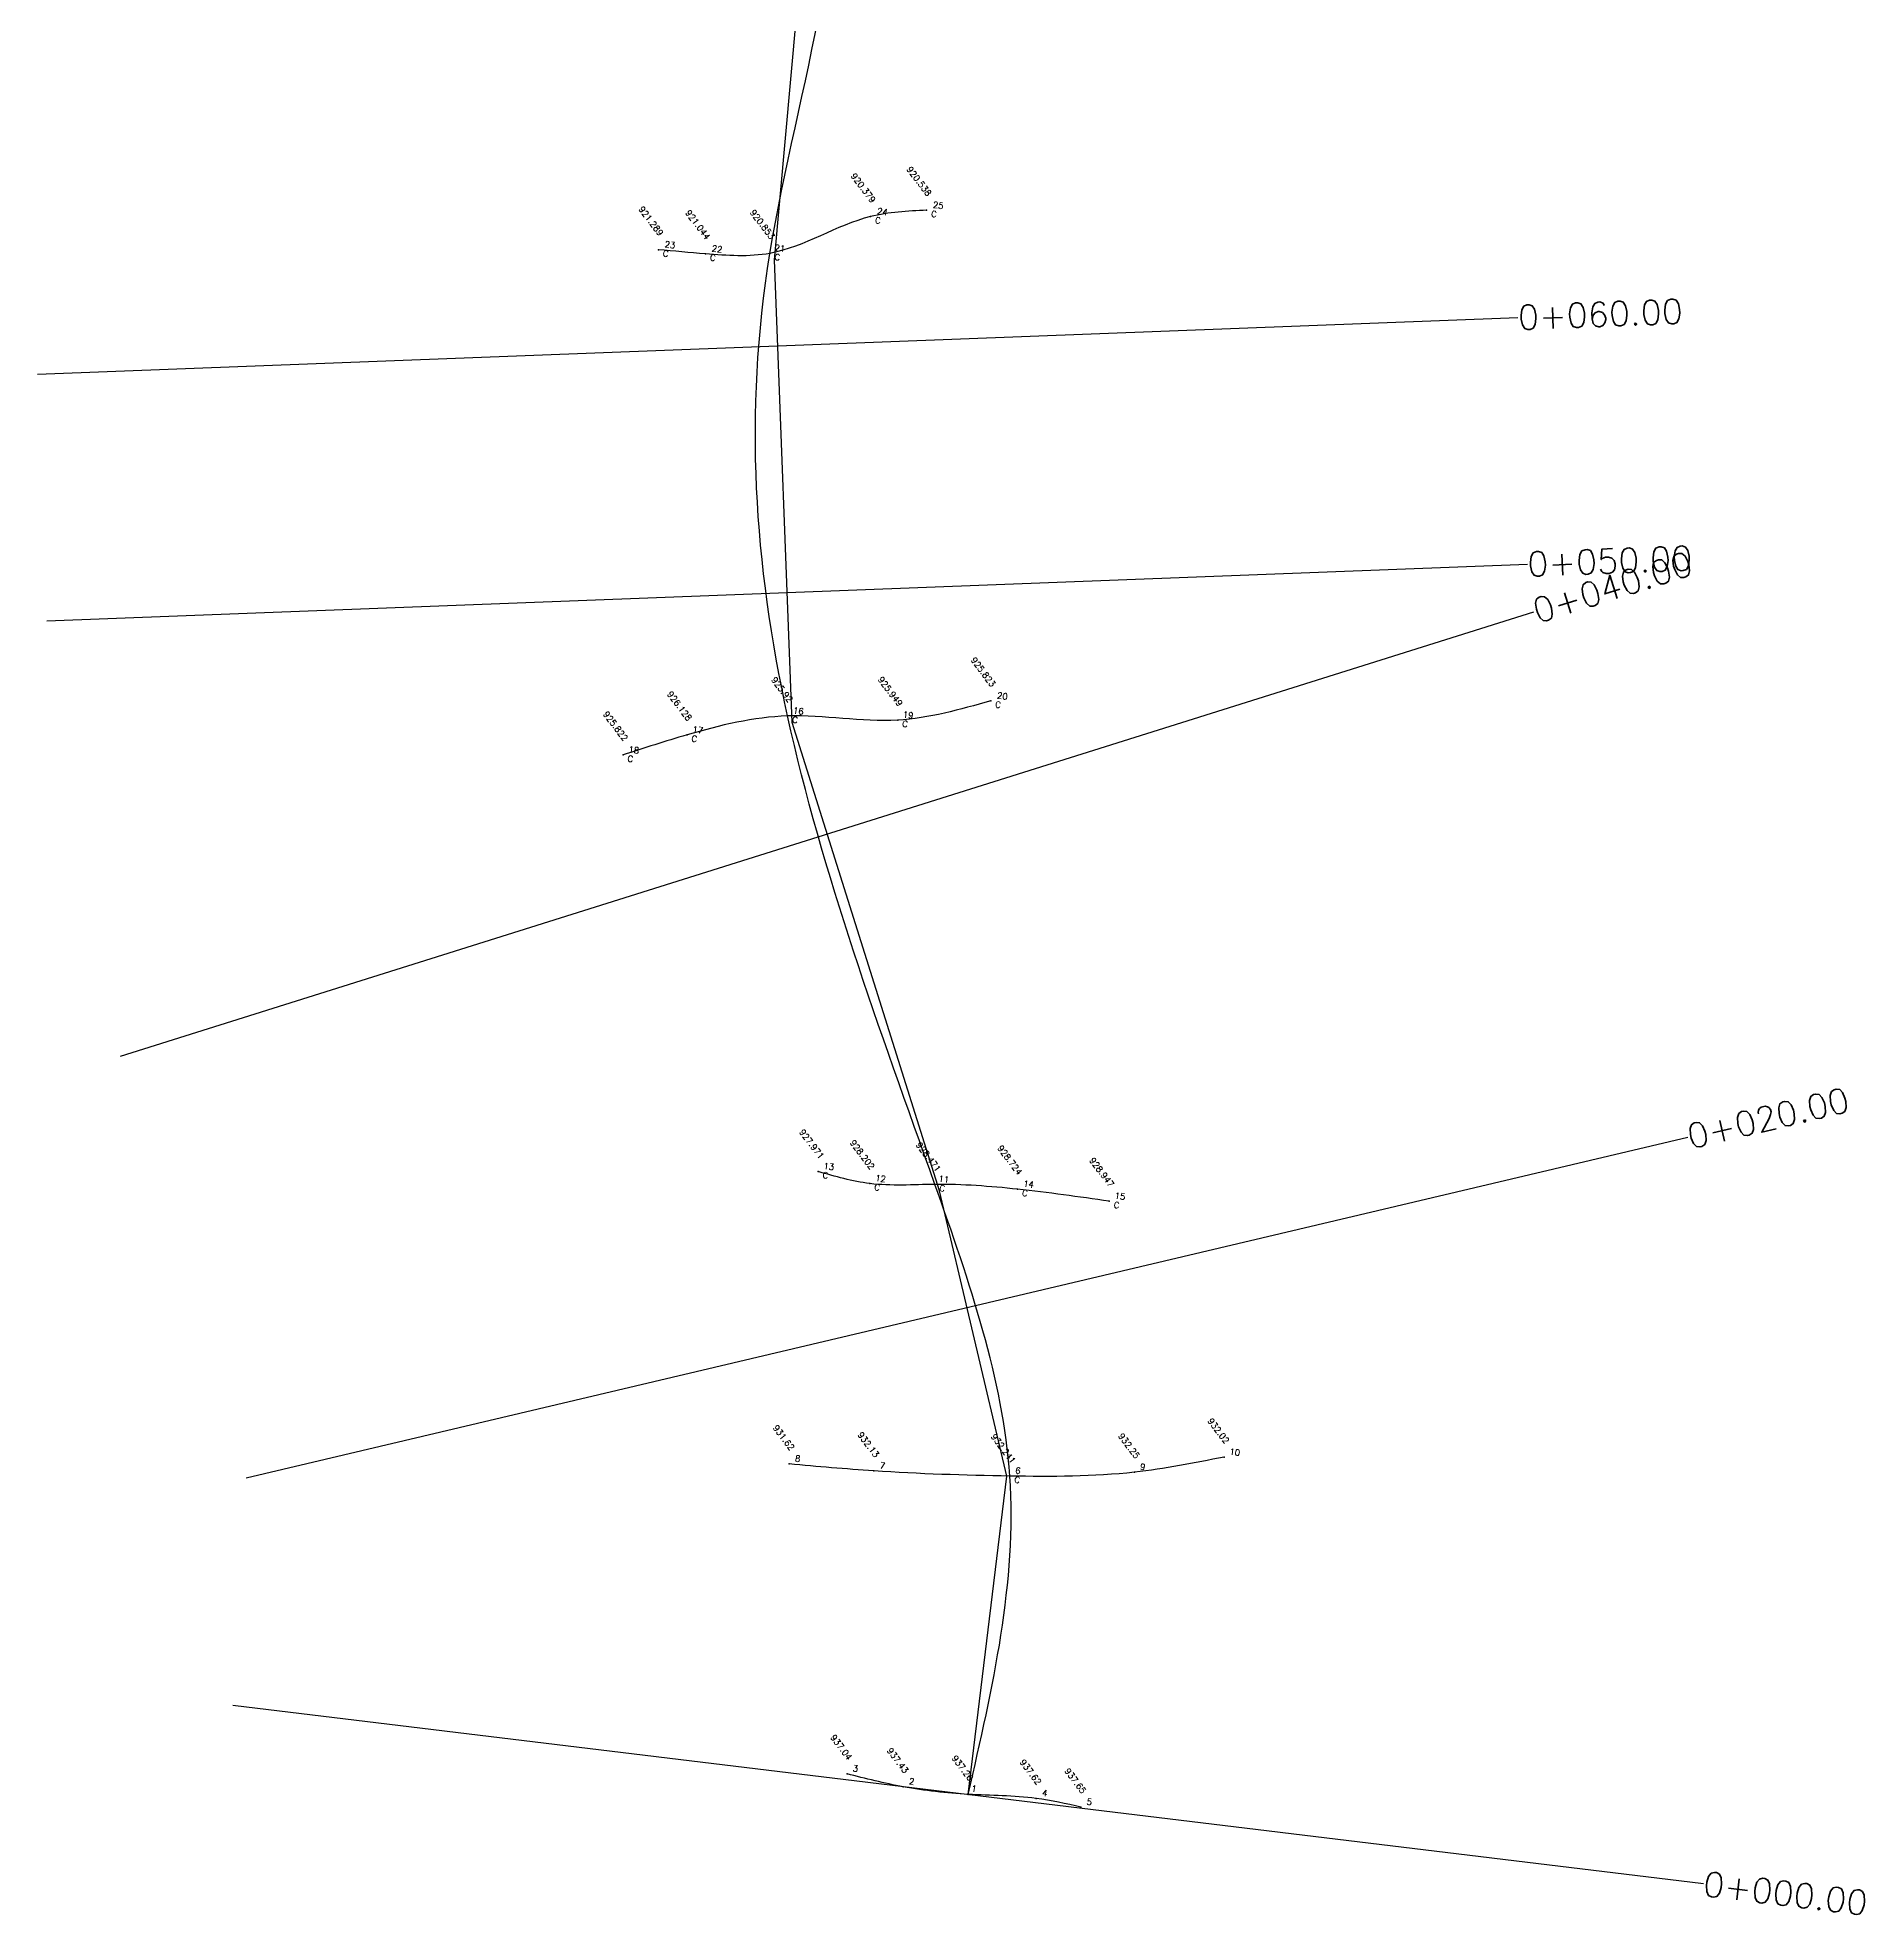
# Model space of a CAD drawing. Header units: millimetres. Extents: x 1849 to 4221, y 1726 to 2718.
# Drawn here: x 1863.2 to 1937.1, y 1725.9 to 1801.9 of the extents above; entities that cross this region are included whole.
import ezdxf
from ezdxf.enums import TextEntityAlignment as Align

# ---------------------------------------------------------------- set-up
doc = ezdxf.new("R2010")
doc.units = ezdxf.units.MM
for name, color, linetype in [('Chainage', 7, 'Continuous'), ('Points', 7, 'Continuous'), ('Points-ELV', 6, 'Continuous'), ('Points-NUM', 4, 'Continuous'), ('Points-TXT', 3, 'Continuous')]:
    doc.layers.add(name, color=color, linetype=linetype)
doc.styles.add('romans', font='romans.shx')

# ---------------------------------------------------------------- blocks, each defined once
blk = doc.blocks.new('POINTS')
at = {"layer": 'Points'}
blk.add_line((0, 0), (0, 0), dxfattribs=at)
blk.add_point((0, 0), dxfattribs=at)
at = {"layer": 'Points-ELV', "style": 'romans'}
blk.add_attdef('ELEV', text='', height=1, rotation=45, dxfattribs=at).set_placement((0, 0), align=Align.BOTTOM_LEFT)
at = {"layer": 'Points-NUM', "style": 'romans'}
blk.add_attdef('PTNUM', text='', height=1, dxfattribs=at).set_placement((0, 0), align=Align.BOTTOM_RIGHT)
at = {"layer": 'Points-TXT', "style": 'romans'}
blk.add_attdef('DESC', text='', height=1, dxfattribs=at).set_placement((0, 0), align=Align.BOTTOM_RIGHT)

msp = doc.modelspace()

# ---------------------------------------------------------------- linework, layer by layer
msp.add_lwpolyline([(1900.846, 1730.73), (1902.408, 1743.622), (1899.678, 1755.174), (1893.715, 1774.143), (1892.998, 1792.879), (1894.779, 1812.59), (1876.057, 1832.087), (1882.094, 1855.604), (1889.594, 1869.777), (1899.746, 1895.335), (1908.835, 1907.056)])
for points in [[(1900.846, 1730.73, 937.26), (1902.532, 1743.62, 932.241), (1899.497, 1755.43, 928.471), (1893.534, 1774.4, 925.92), (1892.817, 1793.135, 920.853), (1894.779, 1812.59, 916.427), (1879.392, 1826.871, 916.127)], [(1899.162, 1794.883, 920.538), (1896.893, 1794.625, 920.379), (1892.817, 1793.135, 920.853), (1890.207, 1793.114, 921.044), (1888.298, 1793.282, 921.289)], [(1901.76, 1775.011, 925.823), (1897.99, 1774.234, 925.949), (1893.534, 1774.4, 925.92), (1889.459, 1773.634, 926.128), (1886.867, 1772.822, 925.822)], [(1906.561, 1754.75, 928.947), (1902.844, 1755.236, 928.724), (1899.497, 1755.43, 928.471), (1896.862, 1755.464, 928.202), (1894.768, 1755.953, 927.971)], [(1911.208, 1744.387, 932.02), (1907.585, 1743.776, 932.25), (1902.532, 1743.62, 932.241), (1897.029, 1743.827, 932.13), (1893.601, 1744.109, 931.62)], [(1905.412, 1730.212, 937.65), (1903.601, 1730.566, 937.62), (1900.846, 1730.73, 937.26), (1898.219, 1731.036, 937.43), (1895.938, 1731.56, 937.04)]]:
    msp.add_spline(points, degree=3)
at = {"layer": 'Chainage'}
for p, q in [((1863.153, 1788.245), (1923.11, 1790.538)), ((1863.536, 1778.252), (1923.492, 1780.545)), ((1866.517, 1760.624), (1923.756, 1778.617)), ((1871.599, 1743.547), (1929.99, 1757.349)), ((1871.064, 1734.34), (1930.628, 1727.12)), ((1871.064, 1734.34), (1930.628, 1727.12))]:
    msp.add_line(p, q, dxfattribs=at)

# ---------------------------------------------------------------- block references
at = {"layer": 'Points', "linetype": 'Continuous'}
ref = msp.add_blockref('POINTS', (1896.893, 1794.625, 920.379), dxfattribs=dict(at, xscale=-1, rotation=352.1430680032618))
ref.add_attrib('PTNUM', '24', dxfattribs={"layer": 'Points-NUM', "height": 0.25, "rotation": 352.14307, "style": 'romans'}).set_placement((1897.562, 1794.596, 920.379), align=Align.BOTTOM_RIGHT)
ref.add_attrib('DESC', 'C', dxfattribs={"layer": 'Points-TXT', "height": 0.25, "rotation": 352.14307, "style": 'romans'}).set_placement((1897.275, 1794.257, 920.379), align=Align.BOTTOM_RIGHT)
ref.add_attrib('ELEV', '920.379', dxfattribs={"layer": 'Points-ELV', "height": 0.25, "rotation": 307.14307, "style": 'romans'}).set_placement((1896.017, 1796.221, 920.379), align=Align.BOTTOM_LEFT)
ref = msp.add_blockref('POINTS', (1899.162, 1794.883, 920.538), dxfattribs=dict(at, xscale=-1, rotation=352.1430680032618))
ref.add_attrib('PTNUM', '25', dxfattribs={"layer": 'Points-NUM', "height": 0.25, "rotation": 352.14307, "style": 'romans'}).set_placement((1899.819, 1794.856, 920.538), align=Align.BOTTOM_RIGHT)
ref.add_attrib('DESC', 'C', dxfattribs={"layer": 'Points-TXT', "height": 0.25, "rotation": 352.14307, "style": 'romans'}).set_placement((1899.544, 1794.515, 920.538), align=Align.BOTTOM_RIGHT)
ref.add_attrib('ELEV', '920.538', dxfattribs={"layer": 'Points-ELV', "height": 0.25, "rotation": 307.14307, "style": 'romans'}).set_placement((1898.278, 1796.489, 920.538), align=Align.BOTTOM_LEFT)
ref = msp.add_blockref('POINTS', (1888.298, 1793.282, 921.289), dxfattribs=dict(at, xscale=-1, rotation=352.1430680032618))
ref.add_attrib('PTNUM', '23', dxfattribs={"layer": 'Points-NUM', "height": 0.25, "rotation": 352.14307, "style": 'romans'}).set_placement((1888.955, 1793.254, 921.289), align=Align.BOTTOM_RIGHT)
ref.add_attrib('DESC', 'C', dxfattribs={"layer": 'Points-TXT', "height": 0.25, "rotation": 352.14307, "style": 'romans'}).set_placement((1888.68, 1792.913, 921.289), align=Align.BOTTOM_RIGHT)
ref.add_attrib('ELEV', '921.289', dxfattribs={"layer": 'Points-ELV', "height": 0.25, "rotation": 307.14307, "style": 'romans'}).set_placement((1887.422, 1794.877, 921.289), align=Align.BOTTOM_LEFT)
ref = msp.add_blockref('POINTS', (1890.207, 1793.114, 921.044), dxfattribs=dict(at, xscale=-1, rotation=352.1430680032618))
ref.add_attrib('PTNUM', '22', dxfattribs={"layer": 'Points-NUM', "height": 0.25, "rotation": 352.14307, "style": 'romans'}).set_placement((1890.864, 1793.086, 921.044), align=Align.BOTTOM_RIGHT)
ref.add_attrib('DESC', 'C', dxfattribs={"layer": 'Points-TXT', "height": 0.25, "rotation": 352.14307, "style": 'romans'}).set_placement((1890.589, 1792.746, 921.044), align=Align.BOTTOM_RIGHT)
ref.add_attrib('ELEV', '921.044', dxfattribs={"layer": 'Points-ELV', "height": 0.25, "rotation": 307.14307, "style": 'romans'}).set_placement((1889.316, 1794.729, 921.044), align=Align.BOTTOM_LEFT)
ref = msp.add_blockref('POINTS', (1892.817, 1793.135, 920.853), dxfattribs=dict(at, xscale=-1, rotation=352.1430680032618))
ref.add_attrib('PTNUM', '21', dxfattribs={"layer": 'Points-NUM', "height": 0.25, "rotation": 352.14307, "style": 'romans'}).set_placement((1893.404, 1793.118, 920.853), align=Align.BOTTOM_RIGHT)
ref.add_attrib('DESC', 'C', dxfattribs={"layer": 'Points-TXT', "height": 0.25, "rotation": 352.14307, "style": 'romans'}).set_placement((1893.199, 1792.767, 920.853), align=Align.BOTTOM_RIGHT)
ref.add_attrib('ELEV', '920.853', dxfattribs={"layer": 'Points-ELV', "height": 0.25, "rotation": 307.14307, "style": 'romans'}).set_placement((1891.934, 1794.74, 920.853), align=Align.BOTTOM_LEFT)
ref = msp.add_blockref('POINTS', (1901.76, 1775.011, 925.823), dxfattribs=dict(at, xscale=-1, rotation=352.1430680032618))
ref.add_attrib('PTNUM', '20', dxfattribs={"layer": 'Points-NUM', "height": 0.25, "rotation": 352.14307, "style": 'romans'}).set_placement((1902.418, 1774.983, 925.823), align=Align.BOTTOM_RIGHT)
ref.add_attrib('DESC', 'C', dxfattribs={"layer": 'Points-TXT', "height": 0.25, "rotation": 352.14307, "style": 'romans'}).set_placement((1902.142, 1774.643, 925.823), align=Align.BOTTOM_RIGHT)
ref.add_attrib('ELEV', '925.823', dxfattribs={"layer": 'Points-ELV', "height": 0.25, "rotation": 307.14307, "style": 'romans'}).set_placement((1900.877, 1776.616, 925.823), align=Align.BOTTOM_LEFT)
ref = msp.add_blockref('POINTS', (1893.534, 1774.4, 925.92), dxfattribs=dict(at, xscale=-1, rotation=352.1430680032618))
ref.add_attrib('PTNUM', '16', dxfattribs={"layer": 'Points-NUM', "height": 0.25, "rotation": 352.14307, "style": 'romans'}).set_placement((1894.155, 1774.377, 925.92), align=Align.BOTTOM_RIGHT)
ref.add_attrib('DESC', 'C', dxfattribs={"layer": 'Points-TXT', "height": 0.25, "rotation": 352.14307, "style": 'romans'}).set_placement((1893.916, 1774.031, 925.92), align=Align.BOTTOM_RIGHT)
ref.add_attrib('ELEV', '925.92', dxfattribs={"layer": 'Points-ELV', "height": 0.25, "rotation": 307.14307, "style": 'romans'}).set_placement((1892.794, 1775.815, 925.92), align=Align.BOTTOM_LEFT)
ref = msp.add_blockref('POINTS', (1897.99, 1774.234, 925.949), dxfattribs=dict(at, xscale=-1, rotation=352.1430680032618))
ref.add_attrib('PTNUM', '19', dxfattribs={"layer": 'Points-NUM', "height": 0.25, "rotation": 352.14307, "style": 'romans'}).set_placement((1898.6, 1774.213, 925.949), align=Align.BOTTOM_RIGHT)
ref.add_attrib('DESC', 'C', dxfattribs={"layer": 'Points-TXT', "height": 0.25, "rotation": 352.14307, "style": 'romans'}).set_placement((1898.372, 1773.866, 925.949), align=Align.BOTTOM_RIGHT)
ref.add_attrib('ELEV', '925.949', dxfattribs={"layer": 'Points-ELV', "height": 0.25, "rotation": 307.14307, "style": 'romans'}).set_placement((1897.114, 1775.829, 925.949), align=Align.BOTTOM_LEFT)
ref = msp.add_blockref('POINTS', (1889.459, 1773.634, 926.128), dxfattribs=dict(at, xscale=-1, rotation=352.1430680032618))
ref.add_attrib('PTNUM', '17', dxfattribs={"layer": 'Points-NUM', "height": 0.25, "rotation": 352.14307, "style": 'romans'}).set_placement((1890.081, 1773.612, 926.128), align=Align.BOTTOM_RIGHT)
ref.add_attrib('DESC', 'C', dxfattribs={"layer": 'Points-TXT', "height": 0.25, "rotation": 352.14307, "style": 'romans'}).set_placement((1889.841, 1773.266, 926.128), align=Align.BOTTOM_RIGHT)
ref.add_attrib('ELEV', '926.128', dxfattribs={"layer": 'Points-ELV', "height": 0.25, "rotation": 307.14307, "style": 'romans'}).set_placement((1888.576, 1775.239, 926.128), align=Align.BOTTOM_LEFT)
ref = msp.add_blockref('POINTS', (1886.867, 1772.822, 925.822), dxfattribs=dict(at, xscale=-1, rotation=352.1430680032618))
ref.add_attrib('PTNUM', '18', dxfattribs={"layer": 'Points-NUM', "height": 0.25, "rotation": 352.14307, "style": 'romans'}).set_placement((1887.489, 1772.799, 925.822), align=Align.BOTTOM_RIGHT)
ref.add_attrib('DESC', 'C', dxfattribs={"layer": 'Points-TXT', "height": 0.25, "rotation": 352.14307, "style": 'romans'}).set_placement((1887.249, 1772.454, 925.822), align=Align.BOTTOM_RIGHT)
ref.add_attrib('ELEV', '925.822', dxfattribs={"layer": 'Points-ELV', "height": 0.25, "rotation": 307.14307, "style": 'romans'}).set_placement((1885.984, 1774.427, 925.822), align=Align.BOTTOM_LEFT)
ref = msp.add_blockref('POINTS', (1894.768, 1755.953, 927.971), dxfattribs=dict(at, xscale=-1, rotation=352.1430680032618))
ref.add_attrib('PTNUM', '13', dxfattribs={"layer": 'Points-NUM', "height": 0.25, "rotation": 352.14307, "style": 'romans'}).set_placement((1895.389, 1755.93, 927.971), align=Align.BOTTOM_RIGHT)
ref.add_attrib('DESC', 'C', dxfattribs={"layer": 'Points-TXT', "height": 0.25, "rotation": 352.14307, "style": 'romans'}).set_placement((1895.149, 1755.585, 927.971), align=Align.BOTTOM_RIGHT)
ref.add_attrib('ELEV', '927.971', dxfattribs={"layer": 'Points-ELV', "height": 0.25, "rotation": 307.14307, "style": 'romans'}).set_placement((1893.928, 1757.501, 927.971), align=Align.BOTTOM_LEFT)
ref = msp.add_blockref('POINTS', (1896.862, 1755.464, 928.202), dxfattribs=dict(at, xscale=-1, rotation=352.1430680032618))
ref.add_attrib('PTNUM', '12', dxfattribs={"layer": 'Points-NUM', "height": 0.25, "rotation": 352.14307, "style": 'romans'}).set_placement((1897.484, 1755.441, 928.202), align=Align.BOTTOM_RIGHT)
ref.add_attrib('DESC', 'C', dxfattribs={"layer": 'Points-TXT', "height": 0.25, "rotation": 352.14307, "style": 'romans'}).set_placement((1897.244, 1755.096, 928.202), align=Align.BOTTOM_RIGHT)
ref.add_attrib('ELEV', '928.202', dxfattribs={"layer": 'Points-ELV', "height": 0.25, "rotation": 307.14307, "style": 'romans'}).set_placement((1895.979, 1757.069, 928.202), align=Align.BOTTOM_LEFT)
ref = msp.add_blockref('POINTS', (1899.497, 1755.43, 928.471), dxfattribs=dict(at, xscale=-1, rotation=352.1430680032618))
ref.add_attrib('PTNUM', '11', dxfattribs={"layer": 'Points-NUM', "height": 0.25, "rotation": 352.14307, "style": 'romans'}).set_placement((1900.048, 1755.417, 928.471), align=Align.BOTTOM_RIGHT)
ref.add_attrib('DESC', 'C', dxfattribs={"layer": 'Points-TXT', "height": 0.25, "rotation": 352.14307, "style": 'romans'}).set_placement((1899.878, 1755.062, 928.471), align=Align.BOTTOM_RIGHT)
ref.add_attrib('ELEV', '928.471', dxfattribs={"layer": 'Points-ELV', "height": 0.25, "rotation": 307.14307, "style": 'romans'}).set_placement((1898.657, 1756.979, 928.471), align=Align.BOTTOM_LEFT)
ref = msp.add_blockref('POINTS', (1902.844, 1755.236, 928.724), dxfattribs=dict(at, xscale=-1, rotation=352.1430680032618))
ref.add_attrib('PTNUM', '14', dxfattribs={"layer": 'Points-NUM', "height": 0.25, "rotation": 352.14307, "style": 'romans'}).set_placement((1903.478, 1755.212, 928.724), align=Align.BOTTOM_RIGHT)
ref.add_attrib('DESC', 'C', dxfattribs={"layer": 'Points-TXT', "height": 0.25, "rotation": 352.14307, "style": 'romans'}).set_placement((1903.226, 1754.868, 928.724), align=Align.BOTTOM_RIGHT)
ref.add_attrib('ELEV', '928.724', dxfattribs={"layer": 'Points-ELV', "height": 0.25, "rotation": 307.14307, "style": 'romans'}).set_placement((1901.954, 1756.85, 928.724), align=Align.BOTTOM_LEFT)
ref = msp.add_blockref('POINTS', (1906.561, 1754.75, 928.947), dxfattribs=dict(at, xscale=-1, rotation=352.1430680032618))
ref.add_attrib('PTNUM', '15', dxfattribs={"layer": 'Points-NUM', "height": 0.25, "rotation": 352.14307, "style": 'romans'}).set_placement((1907.183, 1754.728, 928.947), align=Align.BOTTOM_RIGHT)
ref.add_attrib('DESC', 'C', dxfattribs={"layer": 'Points-TXT', "height": 0.25, "rotation": 352.14307, "style": 'romans'}).set_placement((1906.943, 1754.382, 928.947), align=Align.BOTTOM_RIGHT)
ref.add_attrib('ELEV', '928.947', dxfattribs={"layer": 'Points-ELV', "height": 0.25, "rotation": 307.14307, "style": 'romans'}).set_placement((1905.678, 1756.355, 928.947), align=Align.BOTTOM_LEFT)
ref = msp.add_blockref('POINTS', (1911.208, 1744.387, 932.02), dxfattribs=dict(at, xscale=-1, rotation=352.1430680032618))
ref.add_attrib('PTNUM', '10', dxfattribs={"layer": 'Points-NUM', "height": 0.25, "rotation": 352.14307, "style": 'romans'}).set_placement((1911.83, 1744.364, 932.02), align=Align.BOTTOM_RIGHT)
ref.add_attrib('ELEV', '932.02', dxfattribs={"layer": 'Points-ELV', "height": 0.25, "rotation": 307.14307, "style": 'romans'}).set_placement((1910.468, 1745.802, 932.02), align=Align.BOTTOM_LEFT)
ref = msp.add_blockref('POINTS', (1893.601, 1744.109, 931.62), dxfattribs=dict(at, xscale=-1, rotation=352.1430680032618))
ref.add_attrib('PTNUM', '8', dxfattribs={"layer": 'Points-NUM', "height": 0.25, "rotation": 352.14307, "style": 'romans'}).set_placement((1894.022, 1744.114, 931.62), align=Align.BOTTOM_RIGHT)
ref.add_attrib('ELEV', '931.62', dxfattribs={"layer": 'Points-ELV', "height": 0.25, "rotation": 307.14307, "style": 'romans'}).set_placement((1892.861, 1745.524, 931.62), align=Align.BOTTOM_LEFT)
ref = msp.add_blockref('POINTS', (1897.029, 1743.827, 932.13), dxfattribs=dict(at, xscale=-1, rotation=352.1430680032618))
ref.add_attrib('PTNUM', '7', dxfattribs={"layer": 'Points-NUM', "height": 0.25, "rotation": 352.14307, "style": 'romans'}).set_placement((1897.451, 1743.832, 932.13), align=Align.BOTTOM_RIGHT)
ref.add_attrib('ELEV', '932.13', dxfattribs={"layer": 'Points-ELV', "height": 0.25, "rotation": 307.14307, "style": 'romans'}).set_placement((1896.29, 1745.242, 932.13), align=Align.BOTTOM_LEFT)
ref = msp.add_blockref('POINTS', (1902.532, 1743.62, 932.241), dxfattribs=dict(at, xscale=-1, rotation=352.1430680032618))
ref.add_attrib('PTNUM', '6', dxfattribs={"layer": 'Points-NUM', "height": 0.25, "rotation": 352.14307, "style": 'romans'}).set_placement((1902.941, 1743.626, 932.241), align=Align.BOTTOM_RIGHT)
ref.add_attrib('DESC', 'C', dxfattribs={"layer": 'Points-TXT', "height": 0.25, "rotation": 352.14307, "style": 'romans'}).set_placement((1902.913, 1743.251, 932.241), align=Align.BOTTOM_RIGHT)
ref.add_attrib('ELEV', '932.241', dxfattribs={"layer": 'Points-ELV', "height": 0.25, "rotation": 307.14307, "style": 'romans'}).set_placement((1901.691, 1745.168, 932.241), align=Align.BOTTOM_LEFT)
ref = msp.add_blockref('POINTS', (1907.585, 1743.776, 932.25), dxfattribs=dict(at, xscale=-1, rotation=352.1430680032618))
ref.add_attrib('PTNUM', '9', dxfattribs={"layer": 'Points-NUM', "height": 0.25, "rotation": 352.14307, "style": 'romans'}).set_placement((1907.995, 1743.783, 932.25), align=Align.BOTTOM_RIGHT)
ref.add_attrib('ELEV', '932.25', dxfattribs={"layer": 'Points-ELV', "height": 0.25, "rotation": 307.14307, "style": 'romans'}).set_placement((1906.846, 1745.192, 932.25), align=Align.BOTTOM_LEFT)
ref = msp.add_blockref('POINTS', (1895.938, 1731.56, 937.04), dxfattribs=dict(at, xscale=-1, rotation=352.1430680032618))
ref.add_attrib('PTNUM', '3', dxfattribs={"layer": 'Points-NUM', "height": 0.25, "rotation": 352.14307, "style": 'romans'}).set_placement((1896.359, 1731.565, 937.04), align=Align.BOTTOM_RIGHT)
ref.add_attrib('ELEV', '937.04', dxfattribs={"layer": 'Points-ELV', "height": 0.25, "rotation": 307.14307, "style": 'romans'}).set_placement((1895.191, 1732.985, 937.04), align=Align.BOTTOM_LEFT)
ref = msp.add_blockref('POINTS', (1898.219, 1731.036, 937.43), dxfattribs=dict(at, xscale=-1, rotation=352.1430680032618))
ref.add_attrib('PTNUM', '2', dxfattribs={"layer": 'Points-NUM', "height": 0.25, "rotation": 352.14307, "style": 'romans'}).set_placement((1898.64, 1731.041, 937.43), align=Align.BOTTOM_RIGHT)
ref.add_attrib('ELEV', '937.43', dxfattribs={"layer": 'Points-ELV', "height": 0.25, "rotation": 307.14307, "style": 'romans'}).set_placement((1897.479, 1732.451, 937.43), align=Align.BOTTOM_LEFT)
ref = msp.add_blockref('POINTS', (1900.846, 1730.73, 937.26), dxfattribs=dict(at, xscale=-1, rotation=352.1430680032618))
ref.add_attrib('PTNUM', '1', dxfattribs={"layer": 'Points-NUM', "height": 0.25, "rotation": 352.14307, "style": 'romans'}).set_placement((1901.161, 1730.75, 937.26), align=Align.BOTTOM_RIGHT)
ref.add_attrib('ELEV', '937.26', dxfattribs={"layer": 'Points-ELV', "height": 0.25, "rotation": 307.14307, "style": 'romans'}).set_placement((1900.106, 1732.145, 937.26), align=Align.BOTTOM_LEFT)
ref = msp.add_blockref('POINTS', (1903.601, 1730.566, 937.62), dxfattribs=dict(at, xscale=-1, rotation=352.1430680032618))
ref.add_attrib('PTNUM', '4', dxfattribs={"layer": 'Points-NUM', "height": 0.25, "rotation": 352.14307, "style": 'romans'}).set_placement((1904.034, 1730.569, 937.62), align=Align.BOTTOM_RIGHT)
ref.add_attrib('ELEV', '937.62', dxfattribs={"layer": 'Points-ELV', "height": 0.25, "rotation": 307.14307, "style": 'romans'}).set_placement((1902.862, 1731.981, 937.62), align=Align.BOTTOM_LEFT)
ref = msp.add_blockref('POINTS', (1905.412, 1730.212, 937.65), dxfattribs=dict(at, xscale=-1, rotation=352.1430680032618))
ref.add_attrib('PTNUM', '5', dxfattribs={"layer": 'Points-NUM', "height": 0.25, "rotation": 352.14307, "style": 'romans'}).set_placement((1905.833, 1730.217, 937.65), align=Align.BOTTOM_RIGHT)
ref.add_attrib('ELEV', '937.65', dxfattribs={"layer": 'Points-ELV', "height": 0.25, "rotation": 307.14307, "style": 'romans'}).set_placement((1904.672, 1731.627, 937.65), align=Align.BOTTOM_LEFT)

# ---------------------------------------------------------------- texts
at = {"layer": 'Chainage', "style": 'romans'}
for s, rotation, p in [('0+060.00', 2.19017, (1923.11, 1790.538)), ('0+050.00', 2.19017, (1923.492, 1780.545)), ('0+040.00', 17.45032, (1923.756, 1778.617)), ('0+020.00', 13.29895, (1929.99, 1757.349)), ('0+000.00', 353.08937, (1930.628, 1727.12)), ('0+000.00', 353.08937, (1930.628, 1727.12))]:
    msp.add_text(s, height=1, rotation=rotation, dxfattribs=at).set_placement(p, align=Align.MIDDLE_LEFT)

doc.saveas('drawing.dxf')
